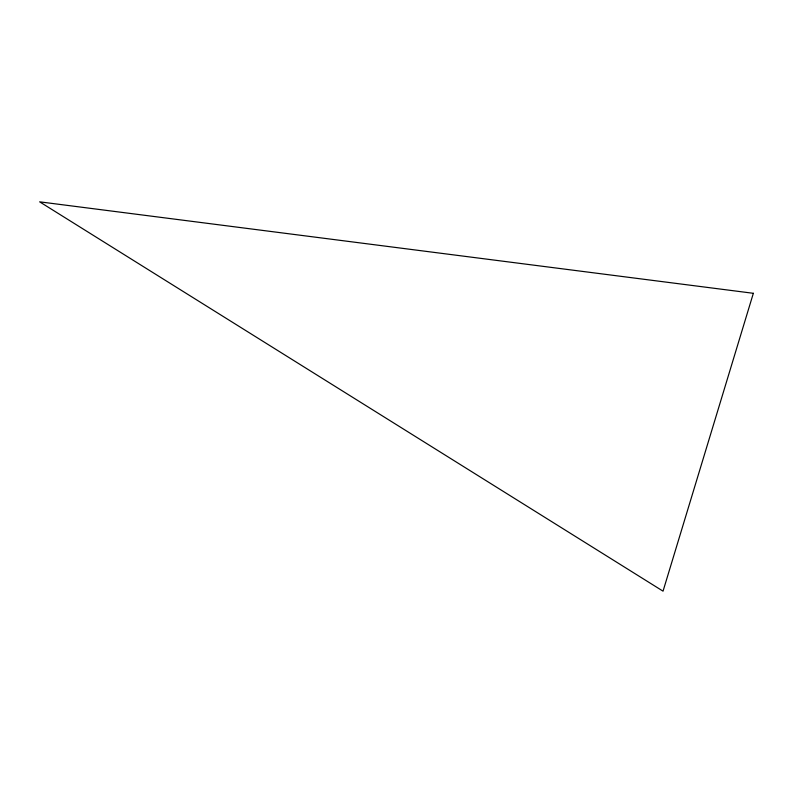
<?xml version="1.0" encoding="UTF-8"?>
<svg xmlns="http://www.w3.org/2000/svg" width="793" height="793" viewBox="0 0 793 793"><rect width="100%" height="100%" fill="white"/><g stroke="black" fill="none" stroke-linecap="round" stroke-linejoin="round"><path stroke-width="1.19" d="M753.35 293.301L663.037 591.162L39.65 201.838L753.35 293.301"/></g></svg>
